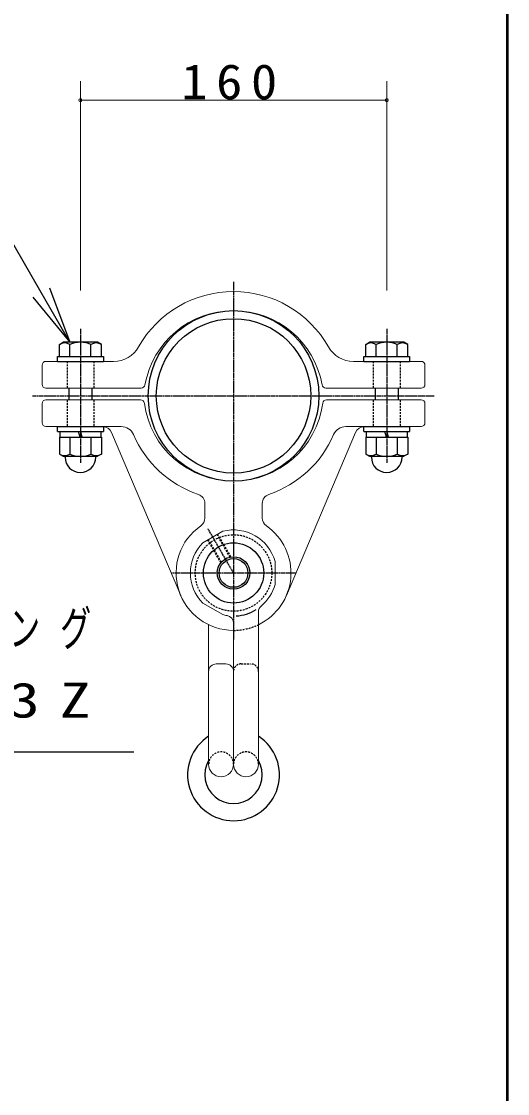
# Model space of a CAD drawing. Units: millimetres at full size; some dimension numbers follow another scale. Extents: x -19543 to 0, y -2740 to 13350.
# Drawn here: x -1270 to 0, y 3937 to 6739 of the extents above; entities that cross this region are included whole.
import ezdxf

# ---------------------------------------------------------------- set-up
doc = ezdxf.new("R2010")
doc.units = ezdxf.units.MM
doc.linetypes.add('USER2', pattern=[6, 3, -1, 1, -1])
doc.linetypes.add('USER4', pattern=[8, 5, -3])
for name, color, linetype, lineweight in [('A3図枠', 7, 'Continuous', 25), ('線', 2, 'Continuous', 25), ('補助', 2, 'Continuous', 13)]:
    doc.layers.add(name, color=color, linetype=linetype, lineweight=lineweight)
doc.styles.add('ＭＳ ゴシック', font='')
doc.styles.get('ＭＳ ゴシック').set_extended_font_data('MS Gothic')

# ---------------------------------------------------------------- blocks, each defined once
blk = doc.blocks.new('dimension_origin')
at = {"color": 0, "linetype": 'Continuous', "lineweight": -2}
blk.add_circle((0, 0), 1.25, dxfattribs=at)

msp = doc.modelspace()

# ---------------------------------------------------------------- linework, layer by layer
at = {"layer": 'A3図枠', "lineweight": 50}
msp.add_line((0, 0), (0, 13350), dxfattribs=at)
at = {"layer": '線', "color": 20, "linetype": 'USER2'}
for p, q in [((-715.676, 6057.886), (-715.676, 5122.386)), ((-1115.676, 5935.136), (-1115.676, 5585.136)), ((-315.676, 5935.136), (-315.676, 5585.136)), ((-1240.676, 5760.136), (-190.676, 5760.136)), ((-715.676, 5297.386), (-782.39, 5412.937)), ((-878.589, 5297.386), (-552.764, 5297.386))]:
    msp.add_line(p, q, dxfattribs=at)
at = {"layer": '線'}
for p, q in [((-1170.525, 5894.7), (-1160.676, 5900.386)), ((-1170.525, 5862.886), (-1170.525, 5894.7)), ((-1070.676, 5900.386), (-1160.676, 5900.386)), ((-1143.101, 5862.886), (-1143.101, 5894.7)), ((-1088.252, 5862.886), (-1088.252, 5894.7)), ((-1060.828, 5894.7), (-1070.676, 5900.386)), ((-1060.828, 5862.886), (-1060.828, 5894.7)), ((-370.525, 5894.7), (-360.676, 5900.386)), ((-370.525, 5862.886), (-370.525, 5894.7)), ((-270.676, 5900.386), (-360.676, 5900.386)), ((-343.101, 5862.886), (-343.101, 5894.7)), ((-288.252, 5862.886), (-288.252, 5894.7)), ((-260.828, 5894.7), (-270.676, 5900.386)), ((-260.828, 5862.886), (-260.828, 5894.7)), ((-1175.676, 5862.886), (-1055.676, 5862.886)), ((-1175.676, 5850.386), (-1175.676, 5862.886)), ((-1170.525, 5862.886), (-1060.828, 5862.886)), ((-1055.676, 5862.886), (-1055.676, 5850.386)), ((-375.676, 5862.886), (-255.676, 5862.886)), ((-375.676, 5850.386), (-375.676, 5862.886)), ((-370.525, 5862.886), (-260.828, 5862.886)), ((-255.676, 5862.886), (-255.676, 5850.386)), ((-1175.676, 5850.386), (-1055.676, 5850.386)), ((-375.676, 5850.386), (-255.676, 5850.386)), ((-1145.676, 5780.386), (-1145.676, 5749.886)), ((-1085.676, 5780.386), (-1085.676, 5749.886)), ((-345.676, 5780.386), (-345.676, 5749.886)), ((-285.676, 5780.386), (-285.676, 5749.886)), ((-1175.676, 5679.886), (-1055.676, 5679.886)), ((-1175.676, 5667.386), (-1175.676, 5679.886)), ((-1175.676, 5667.386), (-1055.676, 5667.386)), ((-1169.426, 5667.386), (-1061.926, 5667.386)), ((-1169.426, 5667.386), (-1169.426, 5652.386)), ((-1116.514, 5652.386), (-1120.533, 5667.386)), ((-1110.82, 5652.386), (-1114.839, 5667.386)), ((-1061.926, 5667.386), (-1061.926, 5652.386)), ((-1055.676, 5679.886), (-1055.676, 5667.386)), ((-375.676, 5679.886), (-255.676, 5679.886)), ((-375.676, 5667.386), (-375.676, 5679.886)), ((-375.676, 5667.386), (-255.676, 5667.386)), ((-369.426, 5667.386), (-261.926, 5667.386)), ((-369.426, 5667.386), (-369.426, 5652.386)), ((-316.514, 5652.386), (-320.533, 5667.386)), ((-310.82, 5652.386), (-314.839, 5667.386)), ((-261.926, 5667.386), (-261.926, 5652.386)), ((-255.676, 5679.886), (-255.676, 5667.386)), ((-1170.525, 5652.386), (-1060.828, 5652.386)), ((-1170.525, 5652.386), (-1170.525, 5608.072)), ((-1169.426, 5652.386), (-1061.926, 5652.386)), ((-1143.101, 5652.386), (-1143.101, 5608.072)), ((-1088.252, 5652.386), (-1088.252, 5608.072)), ((-1060.828, 5652.386), (-1060.828, 5608.072)), ((-370.525, 5652.386), (-260.828, 5652.386)), ((-370.525, 5652.386), (-370.525, 5608.072)), ((-369.426, 5652.386), (-261.926, 5652.386)), ((-343.101, 5652.386), (-343.101, 5608.072)), ((-288.252, 5652.386), (-288.252, 5608.072)), ((-260.828, 5652.386), (-260.828, 5608.072)), ((-1170.525, 5608.072), (-1160.676, 5602.386)), ((-1060.828, 5608.072), (-1070.676, 5602.386)), ((-370.525, 5608.072), (-360.676, 5602.386)), ((-260.828, 5608.072), (-270.676, 5602.386)), ((-1160.676, 5602.386), (-1070.676, 5602.386)), ((-1155.676, 5599.886), (-1155.676, 5602.386)), ((-1075.676, 5599.886), (-1075.676, 5602.386)), ((-360.676, 5602.386), (-270.676, 5602.386)), ((-355.676, 5599.886), (-355.676, 5602.386)), ((-275.676, 5599.886), (-275.676, 5602.386))]:
    msp.add_line(p, q, dxfattribs=at)
at = {"layer": '線', "color": 7, "lineweight": 13}
for p, q in [((-1215.676, 5840.386), (-1215.676, 5790.386)), ((-1205.676, 5850.386), (-1028.876, 5850.386)), ((-225.676, 5850.386), (-402.477, 5850.386)), ((-215.676, 5840.386), (-215.676, 5790.386)), ((-1205.676, 5780.386), (-956.962, 5780.386)), ((-225.676, 5780.386), (-474.391, 5780.386)), ((-1205.676, 5749.886), (-958.511, 5749.886)), ((-472.842, 5749.886), (-225.676, 5749.886)), ((-1215.676, 5739.886), (-1215.676, 5689.886)), ((-215.676, 5739.886), (-215.676, 5689.886)), ((-1205.676, 5679.886), (-1009.179, 5679.886)), ((-853.788, 5238.86), (-1034.216, 5664.64)), ((-577.565, 5238.86), (-397.137, 5664.64)), ((-422.174, 5679.886), (-225.676, 5679.886)), ((-790.676, 5478.958), (-790.676, 5441)), ((-640.676, 5478.958), (-640.676, 5441)), ((-795.87, 5376.286), (-743.909, 5406.286)), ((-607.25, 5327.386), (-607.25, 5267.386)), ((-743.909, 5188.486), (-795.87, 5218.486)), ((-650.676, 5195.743), (-650.676, 4797.386)), ((-780.676, 5162.201), (-780.676, 4797.386)), ((-715.676, 5166.404), (-715.676, 4797.386)), ((-715.676, 5147.386), (-715.676, 4797.386)), ((-735.676, 5059.886), (-760.676, 5059.886))]:
    msp.add_line(p, q, dxfattribs=at)
at = {"layer": '線', "color": 4, "linetype": 'USER4'}
for p, q in [((-1150.676, 5850.386), (-1150.676, 5780.386)), ((-1080.676, 5850.386), (-1080.676, 5780.386)), ((-350.676, 5850.386), (-350.676, 5780.386)), ((-280.676, 5850.386), (-280.676, 5780.386)), ((-1150.676, 5749.886), (-1150.676, 5679.886)), ((-1080.676, 5749.886), (-1080.676, 5679.886)), ((-350.676, 5749.886), (-350.676, 5679.886)), ((-280.676, 5749.886), (-280.676, 5679.886)), ((-748.549, 5324.324), (-782.88, 5383.786)), ((-747.166, 5325.928), (-781.148, 5384.786)), ((-724.65, 5338.928), (-758.631, 5397.786)), ((-722.569, 5339.324), (-756.899, 5398.786)), ((-695.676, 5059.886), (-670.676, 5059.886))]:
    msp.add_line(p, q, dxfattribs=at)
at = {"layer": '線'}
for centre, radius in [((-715.676, 5760.136), 222.75), ((-715.676, 5760.136), 201.75), ((-715.676, 5297.386), 78.75), ((-715.676, 5297.386), 42.5), ((-715.676, 5297.386), 37.5)]:
    msp.add_circle(centre, radius, dxfattribs=at)
at = {"layer": '線', "color": 4, "linetype": 'USER4'}
msp.add_circle((-715.676, 5297.386), 100, dxfattribs=at)
at = {"layer": '線', "color": 7, "lineweight": 13}
msp.add_circle((-715.676, 5297.386), 42.5, dxfattribs=at)
for centre, radius, start, end in [((-715.676, 5747.886), 285, 29.54161, 150.45839), ((-715.676, 5747.886), 235, 9.9896, 170.0104), ((-1028.876, 5925.386), 75, 270, 330.45839), ((-402.477, 5925.386), 75, 209.54161, 270), ((-1205.676, 5840.386), 10, 90, 180), ((-225.676, 5840.386), 10, 0, 90), ((-1205.676, 5790.386), 10, 180, 270), ((-956.962, 5790.386), 10, 270, 350.0104), ((-474.391, 5790.386), 10, 189.9896, 270), ((-225.676, 5790.386), 10, 270, 0), ((-1205.676, 5739.886), 10, 90, 180), ((-958.511, 5739.886), 10, 7.62293, 90), ((-472.842, 5739.886), 10, 90, 172.37707), ((-225.676, 5739.886), 10, 0, 90), ((-715.676, 5772.386), 235, 187.62293, 352.37707), ((-1205.676, 5689.886), 10, 180, 270), ((-225.676, 5689.886), 10, 270, 0), ((-1057.234, 5654.886), 25, 22.96524, 90), ((-1009.179, 5644.886), 35, 23.48054, 90), ((-422.174, 5644.886), 35, 90, 156.51946), ((-374.118, 5654.886), 25, 90, 157.03476), ((-715.676, 5772.386), 285, 203.48054, 251.18094), ((-715.676, 5772.386), 285, 288.81906, 336.51946), ((-815.676, 5478.958), 25, 0, 71.18094), ((-615.676, 5478.958), 25, 108.81906, 180), ((-815.676, 5441), 25, 304.8499, 0), ((-615.676, 5441), 25, 180, 235.1501), ((-715.676, 5297.386), 150, 124.8499, 270), ((-715.676, 5297.386), 112.5, 15.46601, 104.53399), ((-715.676, 5297.386), 150, 295.67929, 55.1501), ((-715.676, 5297.386), 112.5, 135.46601, 224.53399), ((-715.676, 5297.386), 112.5, 309.90447, 344.53399), ((-630.676, 5195.743), 20, 129.90447, 180), ((-715.676, 5297.386), 112.5, 255.46601, 261.3184), ((-735.676, 5166.404), 20, 0, 81.3184), ((-760.676, 5039.886), 20, 90, 180), ((-735.676, 5039.886), 20, 0, 90), ((-748.176, 4797.386), 32.5, 180, 0), ((-683.176, 4797.386), 32.5, 180, 0)]:
    msp.add_arc(centre, radius, start, end, dxfattribs=at)
at = {"layer": '線'}
for centre, radius, start, end in [((-1156.813, 5870.95), 27.424, 60.00001, 119.99999), ((-1115.676, 5831.407), 68.979, 66.57346, 113.42654), ((-1074.54, 5870.95), 27.424, 60.00001, 119.99999), ((-356.813, 5870.95), 27.424, 60.00001, 119.99999), ((-315.676, 5831.407), 68.979, 66.57346, 113.42654), ((-274.54, 5870.95), 27.424, 60.00001, 119.99999), ((-1156.813, 5631.822), 27.424, 240.00001, 299.99999), ((-1115.676, 5671.365), 68.979, 246.57346, 293.42654), ((-1074.54, 5631.822), 27.424, 240.00001, 299.99999), ((-356.813, 5631.822), 27.424, 240.00001, 299.99999), ((-315.676, 5671.365), 68.979, 246.57346, 293.42654), ((-274.54, 5631.822), 27.424, 240.00001, 299.99999), ((-1115.676, 5599.886), 40, 180, 0), ((-315.676, 5599.886), 40, 180, 0), ((-715.676, 5297.386), 112.5, 273.41244, 301.90804), ((-715.676, 4770), 120, 122.79717, 57.20283), ((-715.676, 4770), 75, 150.07357, 29.92643)]:
    msp.add_arc(centre, radius, start, end, dxfattribs=at)
at = {"layer": '線', "color": 4, "linetype": 'USER4'}
for centre, radius, start, end in [((-715.676, 5297.386), 150, 270, 295.67929), ((-695.676, 5039.886), 20, 90, 180), ((-670.676, 5039.886), 20, 0, 90), ((-748.176, 4797.386), 32.5, 0, 180), ((-683.176, 4797.386), 32.5, 0, 180)]:
    msp.add_arc(centre, radius, start, end, dxfattribs=at)
at = {"layer": '補助'}
for p, q in [((-1115.676, 6035.136), (-1115.676, 6582.886)), ((-315.676, 6035.136), (-315.676, 6582.886)), ((-1115.676, 6532.886), (-315.676, 6532.886))]:
    msp.add_line(p, q, dxfattribs=at)
at = {"layer": '補助', "lineweight": 25}
for p, q in [((-1218.101, 6030.29), (-1392.805, 6332.886)), ((-1143.101, 5900.386), (-1218.101, 6030.29)), ((-1196.45, 6042.79), (-1143.101, 5900.386)), ((-1239.751, 6017.79), (-1143.101, 5900.386)), ((-1687.926, 4829.886), (-976.061, 4829.886))]:
    msp.add_line(p, q, dxfattribs=at)

# ---------------------------------------------------------------- block references
at = {"layer": '補助', "xscale": 3.33, "yscale": 3.33}
msp.add_blockref('dimension_origin', (-1115.676, 6532.886), dxfattribs=at)
at = {"layer": '補助', "xscale": 3.33, "yscale": 3.33, "rotation": 180}
msp.add_blockref('dimension_origin', (-315.676, 6532.886), dxfattribs=at)

# ---------------------------------------------------------------- texts
at = {"layer": '補助', "char_height": 91.64, "style": 'ＭＳ ゴシック'}
for s, insert, attachment_point in [('\\T1.33;\\W1.1;160', (-715.676, 6533.886), 8), ('\\T1.64;\\W0.65;ベアリング', (-1701.676, 5198.636), 1), ('\\T1.64;\\W1.3;6203Z', (-1701.676, 5011.136), 1)]:
    msp.add_mtext(s, dxfattribs=dict(at, insert=insert, attachment_point=attachment_point))

doc.saveas('drawing.dxf')
